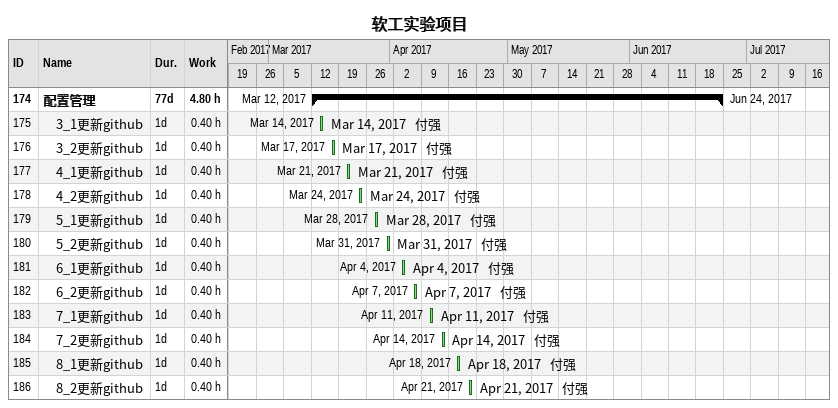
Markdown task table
软工实验项目

| ID | Level | Task | Duration | Start | Finish | Resources | Work (h) |
|---|---|---|---|---|---|---|---|
| 174 | 1 | **配置管理** | 77d | 2017-03-12 | 2017-06-24 |  | 4.80 |
| 175 | 2 | 3_1更新github | 1d | 2017-03-14 | 2017-03-14 | 付强 | 0.40 |
| 176 | 2 | 3_2更新github | 1d | 2017-03-17 | 2017-03-17 | 付强 | 0.40 |
| 177 | 2 | 4_1更新github | 1d | 2017-03-21 | 2017-03-21 | 付强 | 0.40 |
| 178 | 2 | 4_2更新github | 1d | 2017-03-24 | 2017-03-24 | 付强 | 0.40 |
| 179 | 2 | 5_1更新github | 1d | 2017-03-28 | 2017-03-28 | 付强 | 0.40 |
| 180 | 2 | 5_2更新github | 1d | 2017-03-31 | 2017-03-31 | 付强 | 0.40 |
| 181 | 2 | 6_1更新github | 1d | 2017-04-04 | 2017-04-04 | 付强 | 0.40 |
| 182 | 2 | 6_2更新github | 1d | 2017-04-07 | 2017-04-07 | 付强 | 0.40 |
| 183 | 2 | 7_1更新github | 1d | 2017-04-11 | 2017-04-11 | 付强 | 0.40 |
| 184 | 2 | 7_2更新github | 1d | 2017-04-14 | 2017-04-14 | 付强 | 0.40 |
| 185 | 2 | 8_1更新github | 1d | 2017-04-18 | 2017-04-18 | 付强 | 0.40 |
| 186 | 2 | 8_2更新github | 1d | 2017-04-21 | 2017-04-21 | 付强 | 0.40 |
